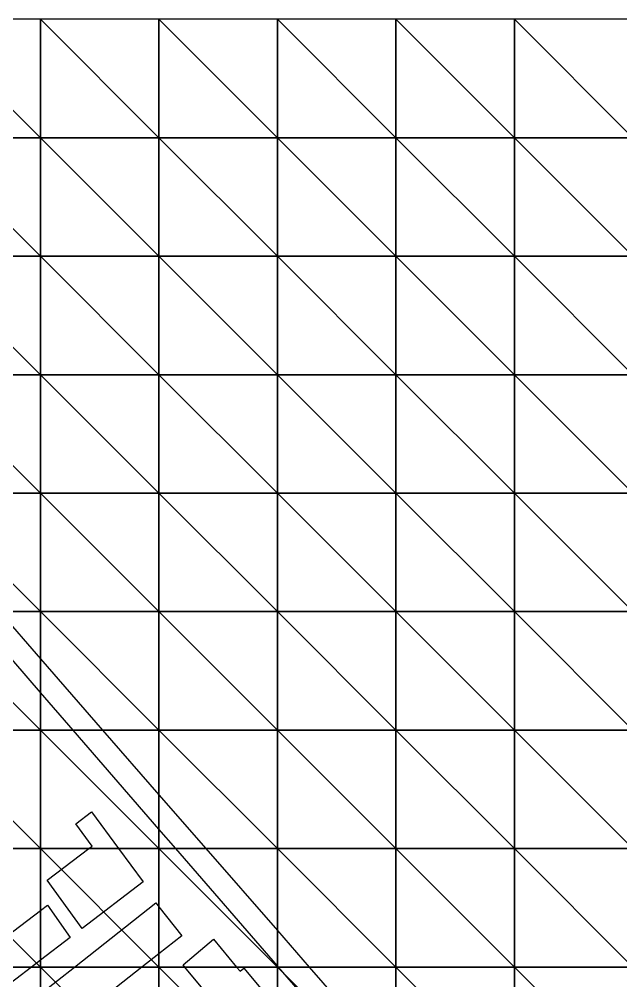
# Model space of a CAD drawing. Extents: x 0 to 812, y 0 to 720.
# Drawn here: x 504.6 to 656.9, y 476.5 to 720 of the extents above; entities that cross this region are included whole.
import ezdxf

# ---------------------------------------------------------------- set-up
doc = ezdxf.new("R2010")
doc.units = 0
doc.header["$LTSCALE"] = 0.0254
doc.layers.get('0').update_dxf_attribs({"color": 13, "linetype": 'CONTINUOUS'})
for name, color, linetype in [('BUILDINGS', 250, 'CONTINUOUS'), ('RAILWAYS', 250, 'CONTINUOUS'), ('TOPOGRAPHY', 250, 'CONTINUOUS')]:
    doc.layers.add(name, color=color, linetype=linetype)

# ---------------------------------------------------------------- blocks, each defined once
blk = doc.blocks.new('GROUP5')
at = {"color": 0}
blk.add_polyline3d([(499.56, 570, 7.37), (510, 558.03, 7.54), (525.72, 540, 8.33), (540, 523.63, 8.71), (551.89, 510, 9.13), (570, 489.24, 9.41), (578.06, 480, 9.28), (600, 454.84, 8.88)], dxfattribs=at)
blk = doc.blocks.new('GROUP9')
at = {"color": 0}
blk.add_polyline3d([(596.29, 450, 8.09), (570.29, 480, 8.35), (570, 480.33, 8.35), (544.28, 510, 7.98), (540, 514.94, 7.83), (518.28, 540, 7.26), (510, 549.55, 6.85), (492.27, 570, 6.57)], dxfattribs=at)
blk = doc.blocks.new('GROUP41')
at = {"color": 0}
blk.add_polyline3d([(488.05, 455.97, 5.62), (510, 473.24, 5.12), (518.59, 480, 5.28), (539.25, 496.25, 6.67), (540, 495.3, 6.67), (545.8, 487.95, 6.9), (540, 483.38, 6.13), (535.71, 480, 5.83), (510, 459.72, 5.35), (497.68, 450, 5.65), (494.65, 447.61, 5.77), (492.76, 450, 5.71), (488.05, 455.97, 5.62)], close=True, dxfattribs=at)
blk = doc.blocks.new('GROUP223')
at = {"color": 0}
blk.add_polyline3d([(511.68, 502.03, 5.12), (522.27, 510, 5.96), (523.13, 510.65, 6.07), (518.99, 516.26, 6.05), (522.91, 519.29, 6.6), (529.8, 510, 6.54), (536.02, 501.62, 6.7), (520.55, 489.78, 5.5), (511.68, 502.03, 5.12)], close=True, dxfattribs=at)
blk = doc.blocks.new('GROUP467')
at = {"color": 0}
blk.add_polyline3d([(477.91, 469.96, 5.32), (480, 471.55, 5.27), (491.11, 480, 5.02), (510, 494.36, 5.01), (511.75, 495.69, 5.11), (517.5, 487.46, 5.33), (510, 481.73, 5.01), (507.74, 480, 5.01), (483.83, 461.72, 5.51), (480, 467.05, 5.39), (477.91, 469.96, 5.32)], close=True, dxfattribs=at)
blk = doc.blocks.new('GROUP524')
at = {"color": 0}
blk.add_polyline3d([(546.1, 480.57, 6.48), (553.85, 487.03, 7.61), (559.66, 480, 7.51), (560.54, 478.94, 7.53), (561.51, 479.73, 7.64), (570, 469.51, 7.71), (571, 468.31, 7.74), (571.62, 468.84, 7.83), (576.11, 463.38, 7.88), (576.48, 463.66, 7.93), (587.36, 450, 7.58), (600, 434.12, 7.35), (611.24, 420, 6.77), (630, 396.44, 5.97), (635.12, 390, 5.62), (648.85, 372.76, 5.12), (638.78, 364.85, 4.96), (630, 375.9, 5.28), (618.8, 390, 5.64), (600, 413.67, 6.33), (594.97, 420, 6.43), (571.14, 450, 6.67), (570, 451.44, 6.68), (563.3, 459.87, 6.86), (546.57, 480, 6.49), (546.1, 480.57, 6.48)], close=True, dxfattribs=at)
blk = doc.blocks.new('GROUP741')
at = {"color": 0}
for p, q in [((510, 720, 22.73), (480, 720, 15.03)), ((510, 690, 21.33), (510, 720, 22.73)), ((510, 690, 21.33), (510, 720, 22.73)), ((540, 720, 32.28), (510, 720, 22.73)), ((540, 690, 31.59), (540, 720, 32.28)), ((540, 690, 31.59), (540, 720, 32.28)), ((570, 720, 43.14), (540, 720, 32.28)), ((570, 690, 43.13), (570, 720, 43.14)), ((570, 690, 43.13), (570, 720, 43.14)), ((600, 720, 55.12), (570, 720, 43.14)), ((600, 690, 53.01), (600, 720, 55.12)), ((600, 690, 53.01), (600, 720, 55.12)), ((630, 720, 62.54), (600, 720, 55.12)), ((630, 690, 59.15), (630, 720, 62.54)), ((630, 690, 59.15), (630, 720, 62.54)), ((660, 720, 63.37), (630, 720, 62.54)), ((510, 690, 21.33), (480, 690, 13.73)), ((510, 690, 21.33), (480, 690, 13.73)), ((510, 660, 18.99), (510, 690, 21.33)), ((510, 660, 18.99), (510, 690, 21.33)), ((540, 690, 31.59), (510, 690, 21.33)), ((540, 690, 31.59), (510, 690, 21.33)), ((540, 660, 28.77), (540, 690, 31.59)), ((540, 660, 28.77), (540, 690, 31.59)), ((570, 690, 43.13), (540, 690, 31.59)), ((570, 690, 43.13), (540, 690, 31.59)), ((570, 660, 39.59), (570, 690, 43.13)), ((570, 660, 39.59), (570, 690, 43.13)), ((600, 690, 53.01), (570, 690, 43.13)), ((600, 690, 53.01), (570, 690, 43.13)), ((600, 660, 49.57), (600, 690, 53.01)), ((600, 660, 49.57), (600, 690, 53.01)), ((630, 690, 59.15), (600, 690, 53.01)), ((630, 690, 59.15), (600, 690, 53.01)), ((630, 660, 55.76), (630, 690, 59.15)), ((630, 660, 55.76), (630, 690, 59.15)), ((660, 690, 60.38), (630, 690, 59.15)), ((660, 690, 60.38), (630, 690, 59.15)), ((510, 660, 18.99), (480, 660, 11.95)), ((510, 660, 18.99), (480, 660, 11.95)), ((510, 630, 15.8), (510, 660, 18.99)), ((510, 630, 15.8), (510, 660, 18.99)), ((540, 660, 28.77), (510, 660, 18.99)), ((540, 660, 28.77), (510, 660, 18.99)), ((540, 630, 24.93), (540, 660, 28.77)), ((540, 630, 24.93), (540, 660, 28.77)), ((570, 660, 39.59), (540, 660, 28.77)), ((570, 660, 39.59), (540, 660, 28.77)), ((570, 630, 35.35), (570, 660, 39.59)), ((570, 630, 35.35), (570, 660, 39.59)), ((600, 660, 49.57), (570, 660, 39.59)), ((600, 660, 49.57), (570, 660, 39.59)), ((600, 630, 45.14), (600, 660, 49.57)), ((600, 630, 45.14), (600, 660, 49.57)), ((630, 660, 55.76), (600, 660, 49.57)), ((630, 660, 55.76), (600, 660, 49.57)), ((630, 630, 51.25), (630, 660, 55.76)), ((630, 630, 51.25), (630, 660, 55.76)), ((660, 660, 57.14), (630, 660, 55.76)), ((660, 660, 57.14), (630, 660, 55.76)), ((510, 630, 15.8), (480, 630, 9.57)), ((510, 630, 15.8), (480, 630, 9.57)), ((510, 600, 12.11), (510, 630, 15.8)), ((510, 600, 12.11), (510, 630, 15.8)), ((540, 630, 24.93), (510, 630, 15.8)), ((540, 630, 24.93), (510, 630, 15.8)), ((540, 600, 19.99), (540, 630, 24.93)), ((540, 600, 19.99), (540, 630, 24.93)), ((570, 630, 35.35), (540, 630, 24.93)), ((570, 630, 35.35), (540, 630, 24.93)), ((570, 600, 29.59), (570, 630, 35.35)), ((570, 600, 29.59), (570, 630, 35.35)), ((600, 630, 45.14), (570, 630, 35.35)), ((600, 630, 45.14), (570, 630, 35.35)), ((600, 600, 38.96), (600, 630, 45.14)), ((600, 600, 38.96), (600, 630, 45.14)), ((630, 630, 51.25), (600, 630, 45.14)), ((630, 630, 51.25), (600, 630, 45.14)), ((630, 600, 45.18), (630, 630, 51.25)), ((630, 600, 45.18), (630, 630, 51.25)), ((660, 630, 52.9), (630, 630, 51.25)), ((660, 630, 52.9), (630, 630, 51.25)), ((510, 600, 12.11), (480, 600, 7.07)), ((510, 600, 12.11), (480, 600, 7.07)), ((510, 570, 8.52), (510, 600, 12.11)), ((510, 570, 8.52), (510, 600, 12.11)), ((540, 600, 19.99), (510, 600, 12.11)), ((540, 600, 19.99), (510, 600, 12.11)), ((540, 570, 14.86), (540, 600, 19.99)), ((540, 570, 14.86), (540, 600, 19.99)), ((570, 600, 29.59), (540, 600, 19.99)), ((570, 600, 29.59), (540, 600, 19.99)), ((570, 570, 23.3), (570, 600, 29.59)), ((570, 570, 23.3), (570, 600, 29.59)), ((600, 600, 38.96), (570, 600, 29.59)), ((600, 600, 38.96), (570, 600, 29.59)), ((600, 570, 31.79), (600, 600, 38.96)), ((600, 570, 31.79), (600, 600, 38.96)), ((630, 600, 45.18), (600, 600, 38.96)), ((630, 600, 45.18), (600, 600, 38.96)), ((630, 570, 37.53), (630, 600, 45.18)), ((630, 570, 37.53), (630, 600, 45.18)), ((660, 600, 46.94), (630, 600, 45.18)), ((660, 600, 46.94), (630, 600, 45.18)), ((510, 570, 8.52), (480, 570, 5.22)), ((510, 570, 8.52), (480, 570, 5.22)), ((510, 540, 6.08), (510, 570, 8.52)), ((510, 540, 6.08), (510, 570, 8.52)), ((540, 570, 14.86), (510, 570, 8.52)), ((540, 570, 14.86), (510, 570, 8.52)), ((540, 540, 10.37), (540, 570, 14.86)), ((540, 540, 10.37), (540, 570, 14.86)), ((570, 570, 23.3), (540, 570, 14.86)), ((570, 570, 23.3), (540, 570, 14.86)), ((570, 540, 17.13), (570, 570, 23.3)), ((570, 540, 17.13), (570, 570, 23.3)), ((600, 570, 31.79), (570, 570, 23.3)), ((600, 570, 31.79), (570, 570, 23.3)), ((600, 540, 24.44), (600, 570, 31.79)), ((600, 540, 24.44), (600, 570, 31.79)), ((630, 570, 37.53), (600, 570, 31.79)), ((630, 570, 37.53), (600, 570, 31.79)), ((630, 540, 29.34), (630, 570, 37.53)), ((630, 540, 29.34), (630, 570, 37.53)), ((660, 570, 39.29), (630, 570, 37.53)), ((660, 570, 39.29), (630, 570, 37.53)), ((510, 540, 6.08), (480, 540, 4.39)), ((510, 540, 6.08), (480, 540, 4.39)), ((510, 510, 5.01), (510, 540, 6.08)), ((510, 510, 5.01), (510, 540, 6.08)), ((540, 540, 10.37), (510, 540, 6.08)), ((540, 540, 10.37), (510, 540, 6.08)), ((540, 510, 7.33), (540, 540, 10.37)), ((540, 510, 7.33), (540, 540, 10.37)), ((570, 540, 17.13), (540, 540, 10.37)), ((570, 540, 17.13), (540, 540, 10.37)), ((570, 510, 11.86), (570, 540, 17.13)), ((570, 510, 11.86), (570, 540, 17.13)), ((600, 540, 24.44), (570, 540, 17.13)), ((600, 540, 24.44), (570, 540, 17.13)), ((600, 510, 17.58), (600, 540, 24.44)), ((600, 510, 17.58), (600, 540, 24.44)), ((630, 540, 29.34), (600, 540, 24.44)), ((630, 540, 29.34), (600, 540, 24.44)), ((630, 510, 21.73), (630, 540, 29.34)), ((630, 510, 21.73), (630, 540, 29.34)), ((660, 540, 31.05), (630, 540, 29.34)), ((660, 540, 31.05), (630, 540, 29.34)), ((510, 510, 5.01), (480, 510, 4.55)), ((510, 510, 5.01), (480, 510, 4.55)), ((510, 480, 5.01), (510, 510, 5.01)), ((510, 480, 5.01), (510, 510, 5.01)), ((540, 510, 7.33), (510, 510, 5.01)), ((540, 510, 7.33), (510, 510, 5.01)), ((540, 480, 5.97), (540, 510, 7.33)), ((540, 480, 5.97), (540, 510, 7.33)), ((570, 510, 11.86), (540, 510, 7.33)), ((570, 510, 11.86), (540, 510, 7.33)), ((570, 480, 8.31), (570, 510, 11.86)), ((570, 480, 8.31), (570, 510, 11.86)), ((600, 510, 17.58), (570, 510, 11.86)), ((600, 510, 17.58), (570, 510, 11.86)), ((600, 480, 11.9), (600, 510, 17.58)), ((600, 480, 11.9), (600, 510, 17.58)), ((630, 510, 21.73), (600, 510, 17.58)), ((630, 510, 21.73), (600, 510, 17.58)), ((630, 480, 15.11), (630, 510, 21.73)), ((630, 480, 15.11), (630, 510, 21.73)), ((660, 510, 23.35), (630, 510, 21.73)), ((660, 510, 23.35), (630, 510, 21.73)), ((510, 480, 5.01), (480, 480, 5.03)), ((510, 480, 5.01), (480, 480, 5.03)), ((510, 450, 5.51), (510, 480, 5.01)), ((510, 450, 5.51), (510, 480, 5.01)), ((540, 480, 5.97), (510, 480, 5.01)), ((540, 480, 5.97), (510, 480, 5.01)), ((540, 450, 5.74), (540, 480, 5.97)), ((540, 450, 5.74), (540, 480, 5.97)), ((570, 480, 8.31), (540, 480, 5.97)), ((570, 480, 8.31), (540, 480, 5.97)), ((570, 450, 6.6), (570, 480, 8.31)), ((570, 450, 6.6), (570, 480, 8.31)), ((600, 480, 11.9), (570, 480, 8.31)), ((600, 480, 11.9), (570, 480, 8.31)), ((600, 450, 8.3), (600, 480, 11.9)), ((600, 450, 8.3), (600, 480, 11.9)), ((630, 480, 15.11), (600, 480, 11.9)), ((630, 480, 15.11), (600, 480, 11.9)), ((630, 450, 10.19), (630, 480, 15.11)), ((630, 450, 10.19), (630, 480, 15.11)), ((660, 480, 16.28), (630, 480, 15.11)), ((660, 480, 16.28), (630, 480, 15.11))]:
    blk.add_line(p, q, dxfattribs=at)
mesh = blk.add_polyface(dxfattribs=at)
corners = [(510, 690, 21.33), (480, 720, 15.03), (480, 690, 13.73)]
mesh.append_faces([[corners[k] for k in face] for face in [(0, 1, 2)]], dxfattribs={"color": 0})
mesh = blk.add_polyface(dxfattribs=at)
corners = [(510, 720, 22.73), (480, 720, 15.03), (510, 690, 21.33)]
mesh.append_faces([[corners[k] for k in face] for face in [(0, 1, 2)]], dxfattribs={"color": 0})
mesh = blk.add_polyface(dxfattribs=at)
corners = [(540, 690, 31.59), (510, 720, 22.73), (510, 690, 21.33)]
mesh.append_faces([[corners[k] for k in face] for face in [(0, 1, 2)]], dxfattribs={"color": 0})
mesh = blk.add_polyface(dxfattribs=at)
corners = [(540, 720, 32.28), (510, 720, 22.73), (540, 690, 31.59)]
mesh.append_faces([[corners[k] for k in face] for face in [(0, 1, 2)]], dxfattribs={"color": 0})
mesh = blk.add_polyface(dxfattribs=at)
corners = [(570, 690, 43.13), (540, 720, 32.28), (540, 690, 31.59)]
mesh.append_faces([[corners[k] for k in face] for face in [(0, 1, 2)]], dxfattribs={"color": 0})
mesh = blk.add_polyface(dxfattribs=at)
corners = [(570, 720, 43.14), (540, 720, 32.28), (570, 690, 43.13)]
mesh.append_faces([[corners[k] for k in face] for face in [(0, 1, 2)]], dxfattribs={"color": 0})
mesh = blk.add_polyface(dxfattribs=at)
corners = [(600, 690, 53.01), (570, 720, 43.14), (570, 690, 43.13)]
mesh.append_faces([[corners[k] for k in face] for face in [(0, 1, 2)]], dxfattribs={"color": 0})
mesh = blk.add_polyface(dxfattribs=at)
corners = [(600, 720, 55.12), (570, 720, 43.14), (600, 690, 53.01)]
mesh.append_faces([[corners[k] for k in face] for face in [(0, 1, 2)]], dxfattribs={"color": 0})
mesh = blk.add_polyface(dxfattribs=at)
corners = [(630, 690, 59.15), (600, 720, 55.12), (600, 690, 53.01)]
mesh.append_faces([[corners[k] for k in face] for face in [(0, 1, 2)]], dxfattribs={"color": 0})
mesh = blk.add_polyface(dxfattribs=at)
corners = [(630, 720, 62.54), (600, 720, 55.12), (630, 690, 59.15)]
mesh.append_faces([[corners[k] for k in face] for face in [(0, 1, 2)]], dxfattribs={"color": 0})
mesh = blk.add_polyface(dxfattribs=at)
corners = [(660, 690, 60.38), (630, 720, 62.54), (630, 690, 59.15)]
mesh.append_faces([[corners[k] for k in face] for face in [(0, 1, 2)]], dxfattribs={"color": 0})
mesh = blk.add_polyface(dxfattribs=at)
corners = [(660, 720, 63.37), (630, 720, 62.54), (660, 690, 60.38)]
mesh.append_faces([[corners[k] for k in face] for face in [(0, 1, 2)]], dxfattribs={"color": 0})
mesh = blk.add_polyface(dxfattribs=at)
corners = [(510, 660, 18.99), (480, 690, 13.73), (480, 660, 11.95)]
mesh.append_faces([[corners[k] for k in face] for face in [(0, 1, 2)]], dxfattribs={"color": 0})
mesh = blk.add_polyface(dxfattribs=at)
corners = [(510, 690, 21.33), (480, 690, 13.73), (510, 660, 18.99)]
mesh.append_faces([[corners[k] for k in face] for face in [(0, 1, 2)]], dxfattribs={"color": 0})
mesh = blk.add_polyface(dxfattribs=at)
corners = [(540, 660, 28.77), (510, 690, 21.33), (510, 660, 18.99)]
mesh.append_faces([[corners[k] for k in face] for face in [(0, 1, 2)]], dxfattribs={"color": 0})
mesh = blk.add_polyface(dxfattribs=at)
corners = [(540, 690, 31.59), (510, 690, 21.33), (540, 660, 28.77)]
mesh.append_faces([[corners[k] for k in face] for face in [(0, 1, 2)]], dxfattribs={"color": 0})
mesh = blk.add_polyface(dxfattribs=at)
corners = [(570, 660, 39.59), (540, 690, 31.59), (540, 660, 28.77)]
mesh.append_faces([[corners[k] for k in face] for face in [(0, 1, 2)]], dxfattribs={"color": 0})
mesh = blk.add_polyface(dxfattribs=at)
corners = [(570, 690, 43.13), (540, 690, 31.59), (570, 660, 39.59)]
mesh.append_faces([[corners[k] for k in face] for face in [(0, 1, 2)]], dxfattribs={"color": 0})
mesh = blk.add_polyface(dxfattribs=at)
corners = [(600, 660, 49.57), (570, 690, 43.13), (570, 660, 39.59)]
mesh.append_faces([[corners[k] for k in face] for face in [(0, 1, 2)]], dxfattribs={"color": 0})
mesh = blk.add_polyface(dxfattribs=at)
corners = [(600, 690, 53.01), (570, 690, 43.13), (600, 660, 49.57)]
mesh.append_faces([[corners[k] for k in face] for face in [(0, 1, 2)]], dxfattribs={"color": 0})
mesh = blk.add_polyface(dxfattribs=at)
corners = [(630, 660, 55.76), (600, 690, 53.01), (600, 660, 49.57)]
mesh.append_faces([[corners[k] for k in face] for face in [(0, 1, 2)]], dxfattribs={"color": 0})
mesh = blk.add_polyface(dxfattribs=at)
corners = [(630, 690, 59.15), (600, 690, 53.01), (630, 660, 55.76)]
mesh.append_faces([[corners[k] for k in face] for face in [(0, 1, 2)]], dxfattribs={"color": 0})
mesh = blk.add_polyface(dxfattribs=at)
corners = [(660, 660, 57.14), (630, 690, 59.15), (630, 660, 55.76)]
mesh.append_faces([[corners[k] for k in face] for face in [(0, 1, 2)]], dxfattribs={"color": 0})
mesh = blk.add_polyface(dxfattribs=at)
corners = [(660, 690, 60.38), (630, 690, 59.15), (660, 660, 57.14)]
mesh.append_faces([[corners[k] for k in face] for face in [(0, 1, 2)]], dxfattribs={"color": 0})
mesh = blk.add_polyface(dxfattribs=at)
corners = [(510, 630, 15.8), (480, 660, 11.95), (480, 630, 9.57)]
mesh.append_faces([[corners[k] for k in face] for face in [(0, 1, 2)]], dxfattribs={"color": 0})
mesh = blk.add_polyface(dxfattribs=at)
corners = [(510, 660, 18.99), (480, 660, 11.95), (510, 630, 15.8)]
mesh.append_faces([[corners[k] for k in face] for face in [(0, 1, 2)]], dxfattribs={"color": 0})
mesh = blk.add_polyface(dxfattribs=at)
corners = [(540, 630, 24.93), (510, 660, 18.99), (510, 630, 15.8)]
mesh.append_faces([[corners[k] for k in face] for face in [(0, 1, 2)]], dxfattribs={"color": 0})
mesh = blk.add_polyface(dxfattribs=at)
corners = [(540, 660, 28.77), (510, 660, 18.99), (540, 630, 24.93)]
mesh.append_faces([[corners[k] for k in face] for face in [(0, 1, 2)]], dxfattribs={"color": 0})
mesh = blk.add_polyface(dxfattribs=at)
corners = [(570, 630, 35.35), (540, 660, 28.77), (540, 630, 24.93)]
mesh.append_faces([[corners[k] for k in face] for face in [(0, 1, 2)]], dxfattribs={"color": 0})
mesh = blk.add_polyface(dxfattribs=at)
corners = [(570, 660, 39.59), (540, 660, 28.77), (570, 630, 35.35)]
mesh.append_faces([[corners[k] for k in face] for face in [(0, 1, 2)]], dxfattribs={"color": 0})
mesh = blk.add_polyface(dxfattribs=at)
corners = [(600, 630, 45.14), (570, 660, 39.59), (570, 630, 35.35)]
mesh.append_faces([[corners[k] for k in face] for face in [(0, 1, 2)]], dxfattribs={"color": 0})
mesh = blk.add_polyface(dxfattribs=at)
corners = [(600, 660, 49.57), (570, 660, 39.59), (600, 630, 45.14)]
mesh.append_faces([[corners[k] for k in face] for face in [(0, 1, 2)]], dxfattribs={"color": 0})
mesh = blk.add_polyface(dxfattribs=at)
corners = [(630, 630, 51.25), (600, 660, 49.57), (600, 630, 45.14)]
mesh.append_faces([[corners[k] for k in face] for face in [(0, 1, 2)]], dxfattribs={"color": 0})
mesh = blk.add_polyface(dxfattribs=at)
corners = [(630, 660, 55.76), (600, 660, 49.57), (630, 630, 51.25)]
mesh.append_faces([[corners[k] for k in face] for face in [(0, 1, 2)]], dxfattribs={"color": 0})
mesh = blk.add_polyface(dxfattribs=at)
corners = [(660, 630, 52.9), (630, 660, 55.76), (630, 630, 51.25)]
mesh.append_faces([[corners[k] for k in face] for face in [(0, 1, 2)]], dxfattribs={"color": 0})
mesh = blk.add_polyface(dxfattribs=at)
corners = [(660, 660, 57.14), (630, 660, 55.76), (660, 630, 52.9)]
mesh.append_faces([[corners[k] for k in face] for face in [(0, 1, 2)]], dxfattribs={"color": 0})
mesh = blk.add_polyface(dxfattribs=at)
corners = [(510, 600, 12.11), (480, 630, 9.57), (480, 600, 7.07)]
mesh.append_faces([[corners[k] for k in face] for face in [(0, 1, 2)]], dxfattribs={"color": 0})
mesh = blk.add_polyface(dxfattribs=at)
corners = [(510, 630, 15.8), (480, 630, 9.57), (510, 600, 12.11)]
mesh.append_faces([[corners[k] for k in face] for face in [(0, 1, 2)]], dxfattribs={"color": 0})
mesh = blk.add_polyface(dxfattribs=at)
corners = [(540, 600, 19.99), (510, 630, 15.8), (510, 600, 12.11)]
mesh.append_faces([[corners[k] for k in face] for face in [(0, 1, 2)]], dxfattribs={"color": 0})
mesh = blk.add_polyface(dxfattribs=at)
corners = [(540, 630, 24.93), (510, 630, 15.8), (540, 600, 19.99)]
mesh.append_faces([[corners[k] for k in face] for face in [(0, 1, 2)]], dxfattribs={"color": 0})
mesh = blk.add_polyface(dxfattribs=at)
corners = [(570, 600, 29.59), (540, 630, 24.93), (540, 600, 19.99)]
mesh.append_faces([[corners[k] for k in face] for face in [(0, 1, 2)]], dxfattribs={"color": 0})
mesh = blk.add_polyface(dxfattribs=at)
corners = [(570, 630, 35.35), (540, 630, 24.93), (570, 600, 29.59)]
mesh.append_faces([[corners[k] for k in face] for face in [(0, 1, 2)]], dxfattribs={"color": 0})
mesh = blk.add_polyface(dxfattribs=at)
corners = [(600, 600, 38.96), (570, 630, 35.35), (570, 600, 29.59)]
mesh.append_faces([[corners[k] for k in face] for face in [(0, 1, 2)]], dxfattribs={"color": 0})
mesh = blk.add_polyface(dxfattribs=at)
corners = [(600, 630, 45.14), (570, 630, 35.35), (600, 600, 38.96)]
mesh.append_faces([[corners[k] for k in face] for face in [(0, 1, 2)]], dxfattribs={"color": 0})
mesh = blk.add_polyface(dxfattribs=at)
corners = [(630, 600, 45.18), (600, 630, 45.14), (600, 600, 38.96)]
mesh.append_faces([[corners[k] for k in face] for face in [(0, 1, 2)]], dxfattribs={"color": 0})
mesh = blk.add_polyface(dxfattribs=at)
corners = [(630, 630, 51.25), (600, 630, 45.14), (630, 600, 45.18)]
mesh.append_faces([[corners[k] for k in face] for face in [(0, 1, 2)]], dxfattribs={"color": 0})
mesh = blk.add_polyface(dxfattribs=at)
corners = [(660, 600, 46.94), (630, 630, 51.25), (630, 600, 45.18)]
mesh.append_faces([[corners[k] for k in face] for face in [(0, 1, 2)]], dxfattribs={"color": 0})
mesh = blk.add_polyface(dxfattribs=at)
corners = [(660, 630, 52.9), (630, 630, 51.25), (660, 600, 46.94)]
mesh.append_faces([[corners[k] for k in face] for face in [(0, 1, 2)]], dxfattribs={"color": 0})
mesh = blk.add_polyface(dxfattribs=at)
corners = [(510, 570, 8.52), (480, 600, 7.07), (480, 570, 5.22)]
mesh.append_faces([[corners[k] for k in face] for face in [(0, 1, 2)]], dxfattribs={"color": 0})
mesh = blk.add_polyface(dxfattribs=at)
corners = [(510, 600, 12.11), (480, 600, 7.07), (510, 570, 8.52)]
mesh.append_faces([[corners[k] for k in face] for face in [(0, 1, 2)]], dxfattribs={"color": 0})
mesh = blk.add_polyface(dxfattribs=at)
corners = [(540, 570, 14.86), (510, 600, 12.11), (510, 570, 8.52)]
mesh.append_faces([[corners[k] for k in face] for face in [(0, 1, 2)]], dxfattribs={"color": 0})
mesh = blk.add_polyface(dxfattribs=at)
corners = [(540, 600, 19.99), (510, 600, 12.11), (540, 570, 14.86)]
mesh.append_faces([[corners[k] for k in face] for face in [(0, 1, 2)]], dxfattribs={"color": 0})
mesh = blk.add_polyface(dxfattribs=at)
corners = [(570, 570, 23.3), (540, 600, 19.99), (540, 570, 14.86)]
mesh.append_faces([[corners[k] for k in face] for face in [(0, 1, 2)]], dxfattribs={"color": 0})
mesh = blk.add_polyface(dxfattribs=at)
corners = [(570, 600, 29.59), (540, 600, 19.99), (570, 570, 23.3)]
mesh.append_faces([[corners[k] for k in face] for face in [(0, 1, 2)]], dxfattribs={"color": 0})
mesh = blk.add_polyface(dxfattribs=at)
corners = [(600, 570, 31.79), (570, 600, 29.59), (570, 570, 23.3)]
mesh.append_faces([[corners[k] for k in face] for face in [(0, 1, 2)]], dxfattribs={"color": 0})
mesh = blk.add_polyface(dxfattribs=at)
corners = [(600, 600, 38.96), (570, 600, 29.59), (600, 570, 31.79)]
mesh.append_faces([[corners[k] for k in face] for face in [(0, 1, 2)]], dxfattribs={"color": 0})
mesh = blk.add_polyface(dxfattribs=at)
corners = [(630, 570, 37.53), (600, 600, 38.96), (600, 570, 31.79)]
mesh.append_faces([[corners[k] for k in face] for face in [(0, 1, 2)]], dxfattribs={"color": 0})
mesh = blk.add_polyface(dxfattribs=at)
corners = [(630, 600, 45.18), (600, 600, 38.96), (630, 570, 37.53)]
mesh.append_faces([[corners[k] for k in face] for face in [(0, 1, 2)]], dxfattribs={"color": 0})
mesh = blk.add_polyface(dxfattribs=at)
corners = [(660, 570, 39.29), (630, 600, 45.18), (630, 570, 37.53)]
mesh.append_faces([[corners[k] for k in face] for face in [(0, 1, 2)]], dxfattribs={"color": 0})
mesh = blk.add_polyface(dxfattribs=at)
corners = [(660, 600, 46.94), (630, 600, 45.18), (660, 570, 39.29)]
mesh.append_faces([[corners[k] for k in face] for face in [(0, 1, 2)]], dxfattribs={"color": 0})
mesh = blk.add_polyface(dxfattribs=at)
corners = [(510, 540, 6.08), (480, 570, 5.22), (480, 540, 4.39)]
mesh.append_faces([[corners[k] for k in face] for face in [(0, 1, 2)]], dxfattribs={"color": 0})
mesh = blk.add_polyface(dxfattribs=at)
corners = [(510, 570, 8.52), (480, 570, 5.22), (510, 540, 6.08)]
mesh.append_faces([[corners[k] for k in face] for face in [(0, 1, 2)]], dxfattribs={"color": 0})
mesh = blk.add_polyface(dxfattribs=at)
corners = [(540, 540, 10.37), (510, 570, 8.52), (510, 540, 6.08)]
mesh.append_faces([[corners[k] for k in face] for face in [(0, 1, 2)]], dxfattribs={"color": 0})
mesh = blk.add_polyface(dxfattribs=at)
corners = [(540, 570, 14.86), (510, 570, 8.52), (540, 540, 10.37)]
mesh.append_faces([[corners[k] for k in face] for face in [(0, 1, 2)]], dxfattribs={"color": 0})
mesh = blk.add_polyface(dxfattribs=at)
corners = [(570, 540, 17.13), (540, 570, 14.86), (540, 540, 10.37)]
mesh.append_faces([[corners[k] for k in face] for face in [(0, 1, 2)]], dxfattribs={"color": 0})
mesh = blk.add_polyface(dxfattribs=at)
corners = [(570, 570, 23.3), (540, 570, 14.86), (570, 540, 17.13)]
mesh.append_faces([[corners[k] for k in face] for face in [(0, 1, 2)]], dxfattribs={"color": 0})
mesh = blk.add_polyface(dxfattribs=at)
corners = [(600, 540, 24.44), (570, 570, 23.3), (570, 540, 17.13)]
mesh.append_faces([[corners[k] for k in face] for face in [(0, 1, 2)]], dxfattribs={"color": 0})
mesh = blk.add_polyface(dxfattribs=at)
corners = [(600, 570, 31.79), (570, 570, 23.3), (600, 540, 24.44)]
mesh.append_faces([[corners[k] for k in face] for face in [(0, 1, 2)]], dxfattribs={"color": 0})
mesh = blk.add_polyface(dxfattribs=at)
corners = [(630, 540, 29.34), (600, 570, 31.79), (600, 540, 24.44)]
mesh.append_faces([[corners[k] for k in face] for face in [(0, 1, 2)]], dxfattribs={"color": 0})
mesh = blk.add_polyface(dxfattribs=at)
corners = [(630, 570, 37.53), (600, 570, 31.79), (630, 540, 29.34)]
mesh.append_faces([[corners[k] for k in face] for face in [(0, 1, 2)]], dxfattribs={"color": 0})
mesh = blk.add_polyface(dxfattribs=at)
corners = [(660, 540, 31.05), (630, 570, 37.53), (630, 540, 29.34)]
mesh.append_faces([[corners[k] for k in face] for face in [(0, 1, 2)]], dxfattribs={"color": 0})
mesh = blk.add_polyface(dxfattribs=at)
corners = [(660, 570, 39.29), (630, 570, 37.53), (660, 540, 31.05)]
mesh.append_faces([[corners[k] for k in face] for face in [(0, 1, 2)]], dxfattribs={"color": 0})
mesh = blk.add_polyface(dxfattribs=at)
corners = [(510, 510, 5.01), (480, 540, 4.39), (480, 510, 4.55)]
mesh.append_faces([[corners[k] for k in face] for face in [(0, 1, 2)]], dxfattribs={"color": 0})
mesh = blk.add_polyface(dxfattribs=at)
corners = [(510, 540, 6.08), (480, 540, 4.39), (510, 510, 5.01)]
mesh.append_faces([[corners[k] for k in face] for face in [(0, 1, 2)]], dxfattribs={"color": 0})
mesh = blk.add_polyface(dxfattribs=at)
corners = [(540, 510, 7.33), (510, 540, 6.08), (510, 510, 5.01)]
mesh.append_faces([[corners[k] for k in face] for face in [(0, 1, 2)]], dxfattribs={"color": 0})
mesh = blk.add_polyface(dxfattribs=at)
corners = [(540, 540, 10.37), (510, 540, 6.08), (540, 510, 7.33)]
mesh.append_faces([[corners[k] for k in face] for face in [(0, 1, 2)]], dxfattribs={"color": 0})
mesh = blk.add_polyface(dxfattribs=at)
corners = [(570, 510, 11.86), (540, 540, 10.37), (540, 510, 7.33)]
mesh.append_faces([[corners[k] for k in face] for face in [(0, 1, 2)]], dxfattribs={"color": 0})
mesh = blk.add_polyface(dxfattribs=at)
corners = [(570, 540, 17.13), (540, 540, 10.37), (570, 510, 11.86)]
mesh.append_faces([[corners[k] for k in face] for face in [(0, 1, 2)]], dxfattribs={"color": 0})
mesh = blk.add_polyface(dxfattribs=at)
corners = [(600, 510, 17.58), (570, 540, 17.13), (570, 510, 11.86)]
mesh.append_faces([[corners[k] for k in face] for face in [(0, 1, 2)]], dxfattribs={"color": 0})
mesh = blk.add_polyface(dxfattribs=at)
corners = [(600, 540, 24.44), (570, 540, 17.13), (600, 510, 17.58)]
mesh.append_faces([[corners[k] for k in face] for face in [(0, 1, 2)]], dxfattribs={"color": 0})
mesh = blk.add_polyface(dxfattribs=at)
corners = [(630, 510, 21.73), (600, 540, 24.44), (600, 510, 17.58)]
mesh.append_faces([[corners[k] for k in face] for face in [(0, 1, 2)]], dxfattribs={"color": 0})
mesh = blk.add_polyface(dxfattribs=at)
corners = [(630, 540, 29.34), (600, 540, 24.44), (630, 510, 21.73)]
mesh.append_faces([[corners[k] for k in face] for face in [(0, 1, 2)]], dxfattribs={"color": 0})
mesh = blk.add_polyface(dxfattribs=at)
corners = [(660, 510, 23.35), (630, 540, 29.34), (630, 510, 21.73)]
mesh.append_faces([[corners[k] for k in face] for face in [(0, 1, 2)]], dxfattribs={"color": 0})
mesh = blk.add_polyface(dxfattribs=at)
corners = [(660, 540, 31.05), (630, 540, 29.34), (660, 510, 23.35)]
mesh.append_faces([[corners[k] for k in face] for face in [(0, 1, 2)]], dxfattribs={"color": 0})
mesh = blk.add_polyface(dxfattribs=at)
corners = [(510, 480, 5.01), (480, 510, 4.55), (480, 480, 5.03)]
mesh.append_faces([[corners[k] for k in face] for face in [(0, 1, 2)]], dxfattribs={"color": 0})
mesh = blk.add_polyface(dxfattribs=at)
corners = [(510, 510, 5.01), (480, 510, 4.55), (510, 480, 5.01)]
mesh.append_faces([[corners[k] for k in face] for face in [(0, 1, 2)]], dxfattribs={"color": 0})
mesh = blk.add_polyface(dxfattribs=at)
corners = [(540, 480, 5.97), (510, 510, 5.01), (510, 480, 5.01)]
mesh.append_faces([[corners[k] for k in face] for face in [(0, 1, 2)]], dxfattribs={"color": 0})
mesh = blk.add_polyface(dxfattribs=at)
corners = [(540, 510, 7.33), (510, 510, 5.01), (540, 480, 5.97)]
mesh.append_faces([[corners[k] for k in face] for face in [(0, 1, 2)]], dxfattribs={"color": 0})
mesh = blk.add_polyface(dxfattribs=at)
corners = [(570, 480, 8.31), (540, 510, 7.33), (540, 480, 5.97)]
mesh.append_faces([[corners[k] for k in face] for face in [(0, 1, 2)]], dxfattribs={"color": 0})
mesh = blk.add_polyface(dxfattribs=at)
corners = [(570, 510, 11.86), (540, 510, 7.33), (570, 480, 8.31)]
mesh.append_faces([[corners[k] for k in face] for face in [(0, 1, 2)]], dxfattribs={"color": 0})
mesh = blk.add_polyface(dxfattribs=at)
corners = [(600, 480, 11.9), (570, 510, 11.86), (570, 480, 8.31)]
mesh.append_faces([[corners[k] for k in face] for face in [(0, 1, 2)]], dxfattribs={"color": 0})
mesh = blk.add_polyface(dxfattribs=at)
corners = [(600, 510, 17.58), (570, 510, 11.86), (600, 480, 11.9)]
mesh.append_faces([[corners[k] for k in face] for face in [(0, 1, 2)]], dxfattribs={"color": 0})
mesh = blk.add_polyface(dxfattribs=at)
corners = [(630, 480, 15.11), (600, 510, 17.58), (600, 480, 11.9)]
mesh.append_faces([[corners[k] for k in face] for face in [(0, 1, 2)]], dxfattribs={"color": 0})
mesh = blk.add_polyface(dxfattribs=at)
corners = [(630, 510, 21.73), (600, 510, 17.58), (630, 480, 15.11)]
mesh.append_faces([[corners[k] for k in face] for face in [(0, 1, 2)]], dxfattribs={"color": 0})
mesh = blk.add_polyface(dxfattribs=at)
corners = [(660, 480, 16.28), (630, 510, 21.73), (630, 480, 15.11)]
mesh.append_faces([[corners[k] for k in face] for face in [(0, 1, 2)]], dxfattribs={"color": 0})
mesh = blk.add_polyface(dxfattribs=at)
corners = [(660, 510, 23.35), (630, 510, 21.73), (660, 480, 16.28)]
mesh.append_faces([[corners[k] for k in face] for face in [(0, 1, 2)]], dxfattribs={"color": 0})
mesh = blk.add_polyface(dxfattribs=at)
corners = [(510, 450, 5.51), (480, 480, 5.03), (480, 450, 5.86)]
mesh.append_faces([[corners[k] for k in face] for face in [(0, 1, 2)]], dxfattribs={"color": 0})
mesh = blk.add_polyface(dxfattribs=at)
corners = [(510, 480, 5.01), (480, 480, 5.03), (510, 450, 5.51)]
mesh.append_faces([[corners[k] for k in face] for face in [(0, 1, 2)]], dxfattribs={"color": 0})
mesh = blk.add_polyface(dxfattribs=at)
corners = [(540, 450, 5.74), (510, 480, 5.01), (510, 450, 5.51)]
mesh.append_faces([[corners[k] for k in face] for face in [(0, 1, 2)]], dxfattribs={"color": 0})
mesh = blk.add_polyface(dxfattribs=at)
corners = [(540, 480, 5.97), (510, 480, 5.01), (540, 450, 5.74)]
mesh.append_faces([[corners[k] for k in face] for face in [(0, 1, 2)]], dxfattribs={"color": 0})
mesh = blk.add_polyface(dxfattribs=at)
corners = [(570, 450, 6.6), (540, 480, 5.97), (540, 450, 5.74)]
mesh.append_faces([[corners[k] for k in face] for face in [(0, 1, 2)]], dxfattribs={"color": 0})
mesh = blk.add_polyface(dxfattribs=at)
corners = [(570, 480, 8.31), (540, 480, 5.97), (570, 450, 6.6)]
mesh.append_faces([[corners[k] for k in face] for face in [(0, 1, 2)]], dxfattribs={"color": 0})
mesh = blk.add_polyface(dxfattribs=at)
corners = [(600, 450, 8.3), (570, 480, 8.31), (570, 450, 6.6)]
mesh.append_faces([[corners[k] for k in face] for face in [(0, 1, 2)]], dxfattribs={"color": 0})
mesh = blk.add_polyface(dxfattribs=at)
corners = [(600, 480, 11.9), (570, 480, 8.31), (600, 450, 8.3)]
mesh.append_faces([[corners[k] for k in face] for face in [(0, 1, 2)]], dxfattribs={"color": 0})
mesh = blk.add_polyface(dxfattribs=at)
corners = [(630, 450, 10.19), (600, 480, 11.9), (600, 450, 8.3)]
mesh.append_faces([[corners[k] for k in face] for face in [(0, 1, 2)]], dxfattribs={"color": 0})
mesh = blk.add_polyface(dxfattribs=at)
corners = [(630, 480, 15.11), (600, 480, 11.9), (630, 450, 10.19)]
mesh.append_faces([[corners[k] for k in face] for face in [(0, 1, 2)]], dxfattribs={"color": 0})
mesh = blk.add_polyface(dxfattribs=at)
corners = [(660, 450, 11.07), (630, 480, 15.11), (630, 450, 10.19)]
mesh.append_faces([[corners[k] for k in face] for face in [(0, 1, 2)]], dxfattribs={"color": 0})
mesh = blk.add_polyface(dxfattribs=at)
corners = [(660, 480, 16.28), (630, 480, 15.11), (660, 450, 11.07)]
mesh.append_faces([[corners[k] for k in face] for face in [(0, 1, 2)]], dxfattribs={"color": 0})

msp = doc.modelspace()

# ---------------------------------------------------------------- block references
at = {"layer": 'BUILDINGS', "color": 0}
for name in ['GROUP223', 'GROUP467', 'GROUP41', 'GROUP524']:
    msp.add_blockref(name, (0, 0), dxfattribs=at)
at = {"layer": 'RAILWAYS', "color": 0}
for name in ['GROUP9', 'GROUP5']:
    msp.add_blockref(name, (0, 0), dxfattribs=at)
at = {"layer": 'TOPOGRAPHY', "color": 0}
msp.add_blockref('GROUP741', (0, 0), dxfattribs=at)

doc.saveas('drawing.dxf')
